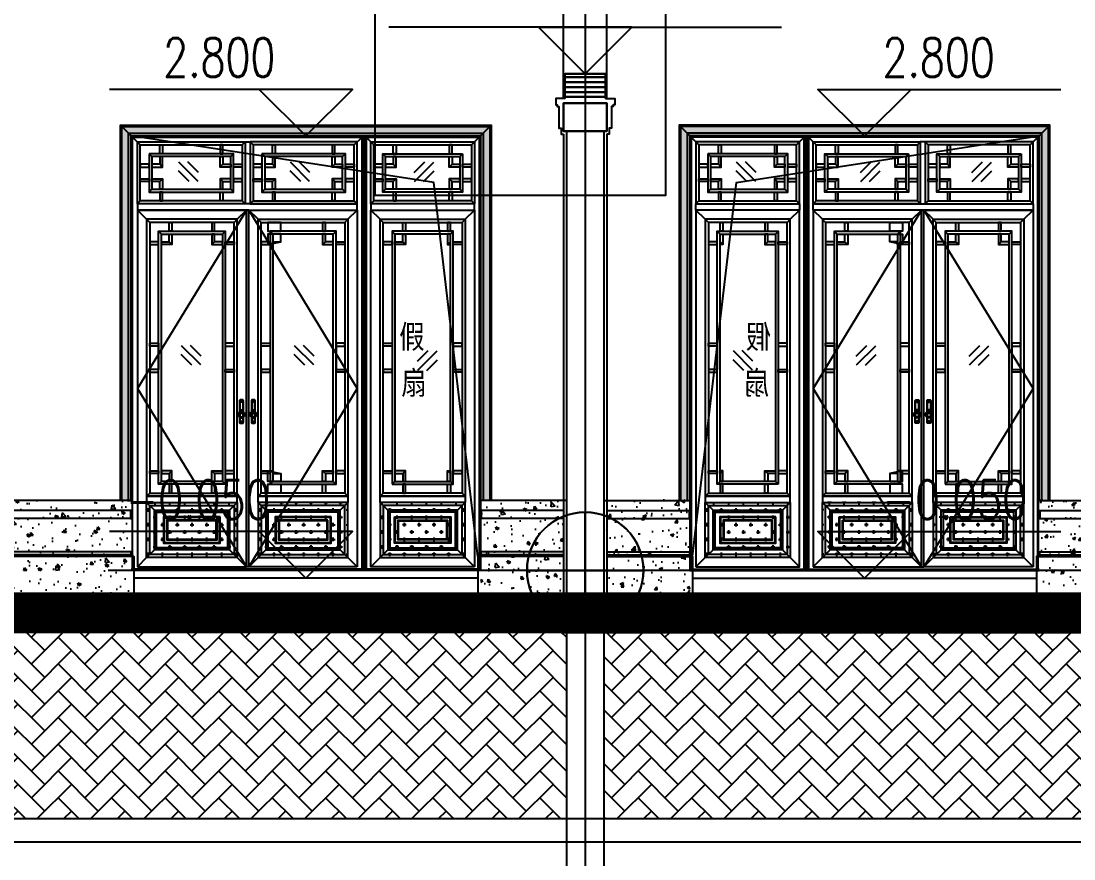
# Model space of a CAD drawing. Extents: x 296441 to 853063, y 459050 to 1117990.
# Drawn here: x 626063 to 632848, y 1051745 to 1057145 of the extents above; entities that cross this region are included whole.
import ezdxf
from ezdxf.enums import TextEntityAlignment as Align
from ezdxf.xclip import XClip

# ---------------------------------------------------------------- set-up
doc = ezdxf.new("R2010")
doc.units = 0
doc.header["$LTSCALE"] = 1000
doc.header["$XCLIPFRAME"] = 0
for name, pattern in [('CENTER-1', [10, 6.25, -1.25, 1.25, -1.25]), ('CENTER2', [28.575, 19.05, -3.175, 3.175, -3.175]), ('DASH', [0.35, 0.25, -0.1]), ('E1-ELEV-S$0$HIDDEN2', [4.7625, 3.175, -1.5875])]:
    doc.linetypes.add(name, pattern=pattern)
for name, color, linetype in [('1-1poumian-16-20$0$ZT1_Dim---标注---PM、LM、DY、JD', 252, 'Continuous'), ('1.5铝板', 3, 'Continuous'), ('95', 95, 'Continuous'), ('A-WALL', 1, 'Continuous'), ('A_ABOVE', 21, 'DASH'), ('B-ELEV-S02$0$A-ELEV-MEDM-HEVY', 2, 'Continuous'), ('B-ELEV-S02$0$A-ELEV-THIN', 144, 'Continuous'), ('E1-ELEV-S$0$A-ELEV-HDDN', 161, 'E1-ELEV-S$0$HIDDEN2'), ('E1-ELEV-S$0$A-ELEV-HEVY', 2, 'Continuous'), ('E1-ELEV-S$0$A-ELEV-MEDM-HEVY', 2, 'Continuous'), ('E1-ELEV-S$0$A-ELEV-XTHIN', 5, 'Continuous'), ('E1-ELEV-S$0$A-HOLE', 211, 'Continuous'), ('E1-ELEV-S$0$A-WALL', 1, 'Continuous'), ('E1-ELEV-S$0$A_FINISH', 54, 'Continuous'), ('E1-ELEV-S$0$A_H_251', 251, 'Continuous'), ('E1-ELEV-S$0$G-XREF', 2, 'Continuous'), ('E1-ELEV-S$0$J04$0$A-DETL-FNSH', 6, 'Continuous'), ('E1-ELEV-S$0$J04$0$A-SECT-STRU', 30, 'Continuous'), ('E1-TEXT-S$0$A-ANNO-LEVL', 3, 'Continuous'), ('E1-TEXT-S$0$A-ANNO-LEVL-TEXT', 255, 'Continuous'), ('E1-TEXT-S-MI$0$A-ANNO-LEVL', 3, 'Continuous'), ('E1-TEXT-S-MI$0$A-ANNO-LEVL-TEXT', 255, 'Continuous'), ('E2-E3-ELEV-S$0$G-XREF', 2, 'Continuous'), ('G-GRID', 8, 'CENTER2'), ('G-XREF', 2, 'Continuous'), ('mt2-E$0$A-ELEV-OTLN', 1, 'Continuous'), ('SL-CXJ-001', 4, 'Continuous'), ('ZT0_默认图层-----PM、LM、DY、JD', 7, 'Continuous'), ('ZT1_通用--填充---PM、LM、DY、JD', 8, 'Continuous'), ('ZT3_面板--石材板-PM、LM、DY、JD', 45, 'Continuous'), ('主框线', 4, 'Continuous'), ('副框内口线', 6, 'Continuous'), ('花格栅', 6, 'Continuous'), ('铝合金花格条', 5, 'Continuous')]:
    doc.layers.add(name, color=color, linetype=linetype)
for name, color, linetype, plot in [('E1-TEXT-S$0$A-ANNO-NPLT', 215, 'Continuous', False), ('E1-TEXT-S-MI$0$A-ANNO-NPLT', 215, 'Continuous', False), ('E2-E3-TEXT-S$0$A-ANNO-NPLT', 215, 'Continuous', False)]:
    doc.layers.add(name, color=color, linetype=linetype, plot=plot)
doc.styles.add('-宋体', font='', dxfattribs={"width": 0.8})
doc.styles.add('E1-TEXT-S$0$GOA_01_thin_0.75', font='romans.shx', dxfattribs={"width": 0.75, "bigfont": 'hzdx.shx'})
doc.styles.add('E1-TEXT-S-MI$0$GOA_01_thin_0.75', font='romans.shx', dxfattribs={"width": 0.75, "bigfont": 'hzdx.shx'})
doc.styles.get('-宋体').set_extended_font_data('SimSun')

# ---------------------------------------------------------------- blocks, each defined once
blk = doc.blocks.new('E1-ELEV-S$0$weiqiang')
at = {"layer": 'E1-ELEV-S$0$A_H_251'}
h = blk.add_hatch(dxfattribs=at)
h.set_pattern_fill('ANSI31', color=256, scale=20, angle=135, style=0)
h.set_pattern_definition([(180, (-3443432.025, 438864.148), (-1e-14, -31.75), [])])
h.paths.add_polyline_path([(140, 3600.1), (-130, 3600), (-130, 3440), (140, 3440)])
at = {"layer": 'E1-ELEV-S$0$A-WALL'}
for p, q in [((-120, 3230), (-120, 0)), ((120, 3230), (120, 0)), ((-120, 0), (120, 0))]:
    blk.add_line(p, q, dxfattribs=at)
at = {"layer": 'E1-ELEV-S$0$A_FINISH'}
for p, q in [((140, 3600), (-130, 3600)), ((-130, 3440), (-130, 3600)), ((140, 3440), (140, 3600))]:
    blk.add_line(p, q, dxfattribs=at)
for points in [[(-130, 3440), (-190, 3440), (-190, 3400), (-180, 3400), (-180, 3390), (-170, 3390), (-170, 3250), (-155, 3250), (-155, 3210), (-140, 3210)], [(140, 3440), (190, 3440), (190, 3400), (180, 3400), (180, 3390), (170, 3390), (170, 3250), (155, 3250), (155, 3210), (140, 3210)]]:
    blk.add_lwpolyline(points, dxfattribs=at)
at = {"layer": 'E1-ELEV-S$0$J04$0$A-DETL-FNSH'}
for p, q in [((-140, 3210), (-140, 0)), ((140, 3210), (140, 0))]:
    blk.add_line(p, q, dxfattribs=at)
at = {"layer": 'E1-ELEV-S$0$J04$0$A-SECT-STRU'}
blk.add_lwpolyline([(140, 3410), (-140, 3410), (-140, 3230), (140, 3230)], close=True, dxfattribs=at)
blk = doc.blocks.new('*U1403')
at = {"layer": 'E1-ELEV-S$0$A-ELEV-HEVY'}
for p, q in [((140, 340), (-140, 340)), ((-140, 110), (140, 110))]:
    blk.add_line(p, q, dxfattribs=at)
for points in [[(-140, -2000), (-140, 110), (-155, 110), (-155, 150), (-170, 150), (-170, 290), (-180, 290), (-180, 300), (-190, 300), (-190, 340), (-140, 340), (-140, 500), (0, 500)], [(140, -2000), (140, 110), (155, 110), (155, 150), (170, 150), (170, 290), (180, 290), (180, 300), (190, 300), (190, 340), (140, 340), (140, 500), (0, 500)]]:
    blk.add_lwpolyline(points, dxfattribs=at)
at = {"layer": 'E1-ELEV-S$0$A-ELEV-XTHIN'}
for p, q in [((-170, 290), (170, 290)), ((155, 150), (-155, 150))]:
    blk.add_line(p, q, dxfattribs=at)
blk = doc.blocks.new('*U2512')
at = {"layer": 'B-ELEV-S02$0$A-ELEV-MEDM-HEVY'}
blk.add_line((616.8, 0), (-818.2, 0), dxfattribs=at)
at = {"layer": 'B-ELEV-S02$0$A-ELEV-THIN'}
for p, q in [((616.8, -65), (-818.2, -65)), ((616.8, -115), (-818.2, -115)), ((616.8, -330), (-818.2, -330)), ((616.8, -350), (-818.2, -350)), ((616.8, -360), (-818.2, -360))]:
    blk.add_line(p, q, dxfattribs=at)
blk = doc.blocks.new('*U2511')
at = {"layer": 'B-ELEV-S02$0$A-ELEV-MEDM-HEVY'}
blk.add_line((153.9, 0), (-386.1, 0), dxfattribs=at)
at = {"layer": 'B-ELEV-S02$0$A-ELEV-THIN'}
for p, q in [((153.9, -65), (-386.1, -65)), ((153.9, -115), (-386.1, -115)), ((153.9, -330), (-386.1, -330)), ((153.9, -350), (-386.1, -350)), ((153.9, -360), (-386.1, -360))]:
    blk.add_line(p, q, dxfattribs=at)
blk = doc.blocks.new('铜拉环')
at = {"color": 6}
for p, q in [((-2.2, 4.5), (-2.2, -4.5)), ((2.2, 4.5), (2.2, -4.5))]:
    blk.add_line(p, q, dxfattribs=at)
for centre, radius, start, end in [((0, -18.5), 21, 96.15064, 83.84936), ((0, 0), 5, 23.49373, 156.50627), ((0, -18.5), 16, 98.08401, 81.91599), ((0, 0), 5, 216.96674, 323.03326)]:
    blk.add_arc(centre, radius, start, end, dxfattribs=at)
blk = doc.blocks.new('窗执手')
at = {"color": 6}
for points in [[(12, -28.8), (12, 43.5, 0.414214), (10, 45.5, 0.414214), (8, 47.5), (-8, 47.5, 0.414214), (-10, 45.5, 0.414214), (-12, 43.5), (-12, -28.8)], [(10, -21.9), (10, 43.5, -0.414214), (8, 45.5), (-8, 45.5, -0.414214), (-10, 43.5), (-10, -21.9)], [(-12, -63.2), (-12, -98.5, 0.414214), (-10, -100.5, 0.414214), (-8, -102.5), (8, -102.5, 0.414214), (10, -100.5, 0.414214), (12, -98.5), (12, -63.2)], [(-10, -64.5), (-10, -98.5, -0.414214), (-8, -100.5), (8, -100.5, -0.414214), (10, -98.5), (10, -64.5)]]:
    blk.add_lwpolyline(points, format="xyb", dxfattribs=at)
for points in [[(-12, -35.4), (-12, -56.6)], [(-11.6, -28.5), (-10.7, -27.5), (-11.7, -26.4), (-10.5, -25.4), (-11.3, -24.1), (-9.9, -23.4), (-10.4, -22), (-8.9, -21.5), (-9.1, -20.1), (-7.6, -19.9), (-7.5, -18.4), (-6, -18.6), (-5.6, -17.1), (-4.1, -17.6), (-3.4, -16.3), (-2.1, -17), (-1.2, -15.8), (0, -16.8), (1.2, -15.8), (2.1, -17), (3.4, -16.3), (4.1, -17.6), (5.6, -17.1), (6, -18.6), (7.5, -18.4), (7.6, -19.9), (9.1, -20.1), (8.9, -21.5), (10.4, -22), (9.9, -23.4), (11.3, -24.1), (10.5, -25.4), (11.7, -26.4), (10.7, -27.5), (11.6, -28.5)], [(-9.9, -27.5), (-10.2, -27.5)], [(-6.8, -26.1), (-10.1, -25.5)], [(-10, -33.5), (-10, -58.5)], [(9.7, -33.2), (8.9, -33.5), (9.1, -34.9), (7.6, -35.1), (7.5, -36.6), (6, -36.4), (5.6, -37.9), (4.1, -37.4), (3.4, -38.7), (2.1, -38), (1.2, -39.2), (0, -38.3), (-1.2, -39.2), (-2.1, -38), (-3.4, -38.7), (-4.1, -37.4), (-5.6, -37.9), (-6, -36.4), (-7.5, -36.6), (-7.6, -35.1), (-9.1, -34.9), (-8.9, -33.5), (-9.7, -33.2)], [(-9.5, -23.6), (-4.7, -25.5)], [(-4.2, -24.7), (-8.5, -21.8)], [(-4.9, -30.8), (-8.5, -33.2)], [(-3.5, -24), (-7.2, -20.3)], [(-3.5, -31), (-7.2, -34.7)], [(-2.8, -23.3), (-5.7, -19)], [(-2.8, -31.7), (-5.7, -36)], [(-1.9, -22.9), (-3.9, -18)], [(-1.9, -32.1), (-3.9, -37)], [(-1, -22.6), (-2, -17.4)], [(-1, -32.4), (-2, -37.6)], [(0, -17.3), (0, -22.5)], [(0, -37.8), (0, -32.5)], [(1, -22.6), (2, -17.4)], [(1, -32.4), (2, -37.6)], [(1.9, -22.9), (3.9, -18)], [(1.9, -32.1), (3.9, -37)], [(2.8, -23.3), (5.7, -19)], [(2.8, -31.7), (5.7, -36)], [(3.5, -24), (7.2, -20.3)], [(3.5, -31), (7.2, -34.7)], [(4.2, -24.7), (8.5, -21.8)], [(9.5, -23.6), (4.7, -25.5)], [(4.9, -30.8), (8.5, -33.2)], [(6.8, -26.1), (10.1, -25.5)], [(9.9, -27.5), (10.3, -27.5)], [(10, -58.5), (10, -33.5)], [(12, -56.6), (12, -35.4)]]:
    blk.add_lwpolyline(points, dxfattribs=at)
at = {"color": 6, "linetype": 'ByBlock'}
for centre in [(0, 37.5), (0, -92.5)]:
    blk.add_circle(centre, 3.6, dxfattribs=at)
at = {"color": 6, "linetype": 'DASH', "ltscale": 0.002}
for centre in [(0, 37.5), (0, -92.5)]:
    blk.add_circle(centre, 2.5, dxfattribs=at)
at = {"color": 6}
blk.add_blockref('铜拉环', (0, -27.5), dxfattribs=at)
blk = doc.blocks.new('单层玻璃')
at = {"layer": '95'}
for p, q in [((-1.22, -0.09), (0.09, 1.22)), ((-1.18, -1.18), (1.18, 1.18)), ((-0.09, -1.22), (1.22, 0.09))]:
    blk.add_line(p, q, dxfattribs=at)
blk = doc.blocks.new('*U1991')
at = {"layer": 'ZT1_通用--填充---PM、LM、DY、JD', "ltscale": 1000}
h = blk.add_hatch(dxfattribs=at)
h.set_pattern_fill('CROSS', color=256, scale=30)
h.set_pattern_definition([(0, (-1401.25, -2709.25), (47.625, 47.625), [23.8125, -71.4375]), (90, (-1389.346, -2721.16), (-47.625, 47.625), [23.8125, -71.4375])])
h.paths.add_polyline_path([(-1401.3, -2354), (-817.7, -2354), (-817.7, -2709.3), (-1401.3, -2709.3)])
h = blk.add_hatch(dxfattribs=at)
h.set_pattern_fill('CROSS', color=256, scale=30)
h.set_pattern_definition([(0, (-682.25, -2709.25), (47.625, 47.625), [23.8125, -71.4375]), (90, (-670.346, -2721.16), (-47.625, 47.625), [23.8125, -71.4375])])
h.paths.add_polyline_path([(-103.7, -2354), (-682.3, -2354), (-682.3, -2709.3), (-103.7, -2709.3)])
at = {"color": 8}
for p, q in [((-1442, -50, 0), (-1492, 0, 0)), ((-63, -50, 0), (-13, 0, 0)), ((-784.5, -50), (-765.5, -31)), ((-715.5, -50), (-734.5, -31)), ((-1442, -411, 0), (-1461, -430, 0)), ((-1401.3, -529.7, 0), (-1461, -470, 0)), ((-817.7, -529.7), (-758, -470)), ((-784.5, -411), (-765.5, -430)), ((-682.3, -529.7), (-742, -470)), ((-715.5, -411), (-734.5, -430)), ((-103.7, -529.7, 0), (-44, -470, 0)), ((-63, -411, 0), (-44, -430, 0)), ((-1381.2, -549.8, 0), (-1401.3, -529.7, 0)), ((-837.8, -549.8), (-817.7, -529.7)), ((-662.2, -549.8), (-682.3, -529.7)), ((-123.8, -549.8, 0), (-103.7, -529.7, 0)), ((-1381.2, -2293.9, 0), (-1401.3, -2314, 0)), ((-837.8, -2293.9), (-817.7, -2314)), ((-662.2, -2293.9), (-682.3, -2314)), ((-123.8, -2293.9, 0), (-103.7, -2314, 0)), ((-1338.2, -2417.1, 0), (-1401.3, -2354, 0)), ((-817.7, -2354), (-880.8, -2417.1)), ((-682.3, -2354), (-619.2, -2417.1)), ((-166.8, -2417.1, 0), (-103.7, -2354, 0)), ((-1401.3, -2709.3, 0), (-1461, -2769, 0)), ((-1338.2, -2646.2, 0), (-1401.3, -2709.3, 0)), ((-880.8, -2646.2), (-817.7, -2709.3)), ((-817.7, -2709.3), (-758, -2769)), ((-682.3, -2709.3), (-742, -2769)), ((-619.2, -2646.2), (-682.3, -2709.3)), ((-166.8, -2646.2, 0), (-103.7, -2709.3, 0)), ((-103.7, -2709.3, 0), (-44, -2769, 0))]:
    blk.add_line(p, q, dxfattribs=at)
at = {"color": 6}
blk.add_line((-765.5, -31), (-734.5, -31), dxfattribs=at)
for p, q in [((-758, -470), (-1461, -1619.5, 0)), ((-742, -470), (-758, -470)), ((-742, -470), (-44, -1619.5, 0)), ((-1461, -1619.5, 0), (-758, -2769)), ((-44, -1619.5, 0), (-742, -2769)), ((-742, -2769), (-758, -2769))]:
    blk.add_line(p, q)
for points in [[(-1518, -2784), (-1492, -2784), (-1492, 0), (-1518, 0)], [(13, -2784), (-13, -2784), (-13, 0), (13, 0)], [(-1461, -430), (-1461, -470), (-44, -470), (-44, -430)], [(-1461, -2769), (-758, -2769), (-758, -470), (-1461, -470)], [(-44, -2769), (-742, -2769), (-742, -470), (-44, -470)], [(-817.7, -2354), (-817.7, -2314), (-1401.3, -2314), (-1401.3, -2354)], [(-682.3, -2354), (-682.3, -2314), (-103.7, -2314), (-103.7, -2354)]]:
    blk.add_lwpolyline(points, close=True)
at = {"color": 2, "ltscale": 250}
for points in [[(-1381.2, -2293.9), (-837.8, -2293.9), (-837.8, -549.8), (-1381.2, -549.8)], [(-123.8, -2293.9), (-662.2, -2293.9), (-662.2, -549.8), (-123.8, -549.8)], [(-1381.2, -2374.1), (-837.8, -2374.1), (-837.8, -2689.2), (-1381.2, -2689.2)], [(-123.8, -2374.1), (-662.2, -2374.1), (-662.2, -2689.2), (-123.8, -2689.2)]]:
    blk.add_lwpolyline(points, close=True, dxfattribs=at)
at = {"layer": '1.5铝板', "ltscale": 250}
for points in [[(-765.5, -430), (-1461, -430), (-1461, -31), (-765.5, -31)], [(-784.5, -411), (-1442, -411), (-1442, -50), (-784.5, -50)], [(-734.5, -430), (-44, -430), (-44, -31), (-734.5, -31)], [(-715.5, -411), (-63, -411), (-63, -50), (-715.5, -50)], [(-1401.3, -2354), (-817.7, -2354), (-817.7, -2709.3), (-1401.3, -2709.3)], [(-103.7, -2354), (-682.3, -2354), (-682.3, -2709.3), (-103.7, -2709.3)]]:
    blk.add_lwpolyline(points, close=True, dxfattribs=at)
at = {"layer": 'A_ABOVE', "color": 3, "linetype": 'CENTER2', "ltscale": 10, "const_width": 16}
for points in [[(-1505, 0), (-1505, -2784)], [(0, 0), (0, -2784)]]:
    blk.add_lwpolyline(points, dxfattribs=at)
at = {"layer": 'SL-CXJ-001', "ltscale": 250}
for points in [[(-1351.2, -2404.1), (-867.8, -2404.1), (-867.8, -2659.2), (-1351.2, -2659.2)], [(-1338.2, -2417.1), (-880.8, -2417.1), (-880.8, -2646.2), (-1338.2, -2646.2)], [(-153.8, -2404.1), (-632.2, -2404.1), (-632.2, -2659.2), (-153.8, -2659.2)], [(-166.8, -2417.1), (-619.2, -2417.1), (-619.2, -2646.2), (-166.8, -2646.2)], [(-926.3, -2447.1), (-1292.7, -2447.1), (-1292.7, -2616.2), (-926.3, -2616.2)], [(-931, -2451.7), (-1288, -2451.7), (-1288, -2611.5), (-931, -2611.5)], [(-947.6, -2468.4), (-1271.4, -2468.4), (-1271.4, -2594.9), (-947.6, -2594.9)], [(-952.3, -2473.1), (-1266.7, -2473.1), (-1266.7, -2590.2), (-952.3, -2590.2)], [(-212.3, -2447.1), (-573.7, -2447.1), (-573.7, -2616.2), (-212.3, -2616.2)], [(-217, -2451.7), (-569, -2451.7), (-569, -2611.5), (-217, -2611.5)], [(-233.6, -2468.4), (-552.4, -2468.4), (-552.4, -2594.9), (-233.6, -2594.9)], [(-238.3, -2473.1), (-547.7, -2473.1), (-547.7, -2590.2), (-238.3, -2590.2)]]:
    blk.add_lwpolyline(points, close=True, dxfattribs=at)
at = {"layer": '主框线'}
blk.add_lwpolyline([(-13, -2784), (-1492, -2784), (-1492, 0), (-13, 0)], close=True, dxfattribs=at)
at = {"layer": '副框内口线', "linetype": 'CENTER-1', "ltscale": 40}
blk.add_lwpolyline([(-5, -2792), (-1500, -2792), (-1500, 8), (-5, 8)], close=True, dxfattribs=at)
at = {"layer": '花格栅', "color": 6, "ltscale": 250}
for points in [[(-1401.3, -2314), (-817.7, -2314), (-817.7, -529.7), (-1401.3, -529.7)], [(-103.7, -2314), (-682.3, -2314), (-682.3, -529.7), (-103.7, -529.7)]]:
    blk.add_lwpolyline(points, close=True, dxfattribs=at)
at = {"layer": '铝合金花格条'}
for p, q in [((-1324.2, -1346.9, 0), (-1324.2, -1496.9, 0)), ((-894.8, -1346.9, 0), (-894.8, -1496.9, 0)), ((-605.2, -1346.9, 0), (-605.2, -1496.9, 0)), ((-180.8, -1346.9, 0), (-180.8, -1496.9, 0))]:
    blk.add_line(p, q, dxfattribs=at)
for points in [[(-1317, -50), (-1299, -50), (-1299, -107), (-1317, -107)], [(-909.5, -50), (-927.5, -50), (-927.5, -107), (-909.5, -107)], [(-590.5, -50), (-572.5, -50), (-572.5, -107), (-590.5, -107)], [(-188, -50), (-206, -50), (-206, -107), (-188, -107)], [(-1385, -107), (-1385, -354.1), (-841.5, -354.1), (-841.5, -107)], [(-1367, -125), (-1367, -336.1), (-859.5, -336.1), (-859.5, -125)], [(-658.5, -107), (-658.5, -354.1), (-120, -354.1), (-120, -107)], [(-640.5, -125), (-640.5, -336.1), (-138, -336.1), (-138, -125)], [(-1442, -175), (-1442, -193), (-1385, -193), (-1385, -175)], [(-784.5, -175), (-784.5, -193), (-841.5, -193), (-841.5, -175)], [(-715.5, -175), (-715.5, -193), (-658.5, -193), (-658.5, -175)], [(-63, -175), (-63, -193), (-120, -193), (-120, -175)], [(-1442, -286.1), (-1442, -268.1), (-1385, -268.1), (-1385, -286.1)], [(-784.5, -286.1), (-784.5, -268.1), (-841.5, -268.1), (-841.5, -286.1)], [(-715.5, -286.1), (-715.5, -268.1), (-658.5, -268.1), (-658.5, -286.1)], [(-63, -286.1), (-63, -268.1), (-120, -268.1), (-120, -286.1)], [(-1317, -411.1), (-1299, -411.1), (-1299, -354.1), (-1317, -354.1)], [(-909.5, -411.1), (-927.5, -411.1), (-927.5, -354.1), (-909.5, -354.1)], [(-590.5, -411.1), (-572.5, -411.1), (-572.5, -354.1), (-590.5, -354.1)], [(-188, -411.1), (-206, -411.1), (-206, -354.1), (-188, -354.1)], [(-894.8, -2236.9), (-1324.2, -2236.9), (-1324.2, -606.8), (-894.8, -606.8)], [(-1256.2, -549.8), (-1238.2, -549.8), (-1238.2, -606.8), (-1256.2, -606.8)], [(-962.8, -549.8), (-980.8, -549.8), (-980.8, -606.8), (-962.8, -606.8)], [(-537.2, -549.8), (-619.2, -549.8), (-619.2, -606.8), (-537.2, -606.8)], [(-605.2, -2236.9), (-180.8, -2236.9), (-180.8, -606.8), (-605.2, -606.8)], [(-248.8, -549.8), (-266.8, -549.8), (-266.8, -606.8), (-248.8, -606.8)], [(-1381.2, -674.8), (-1381.2, -692.8), (-1324.2, -692.8), (-1324.2, -674.8)], [(-912.8, -2218.9), (-1306.2, -2218.9), (-1306.2, -624.8), (-912.8, -624.8)], [(-837.8, -674.8), (-837.8, -692.8), (-894.8, -692.8), (-894.8, -674.8)], [(-662.2, -674.8), (-662.2, -692.8), (-605.2, -692.8), (-605.2, -674.8)], [(-587.2, -2218.9), (-198.8, -2218.9), (-198.8, -624.8), (-587.2, -624.8)], [(-123.8, -674.8), (-123.8, -692.8), (-180.8, -692.8), (-180.8, -674.8)], [(-1324.2, -1346.9), (-1381.2, -1346.9), (-1381.2, -1328.9), (-1324.2, -1328.9)], [(-894.8, -1346.9), (-837.8, -1346.9), (-837.8, -1328.9), (-894.8, -1328.9)], [(-605.2, -1346.9), (-662.2, -1346.9), (-662.2, -1328.9), (-605.2, -1328.9)], [(-180.8, -1346.9), (-123.8, -1346.9), (-123.8, -1328.9), (-180.8, -1328.9)], [(-1324.2, -1496.9), (-1381.2, -1496.9), (-1381.2, -1514.9), (-1324.2, -1514.9)], [(-894.8, -1496.9), (-837.8, -1496.9), (-837.8, -1514.9), (-894.8, -1514.9)], [(-605.2, -1496.9), (-662.2, -1496.9), (-662.2, -1514.9), (-605.2, -1514.9)], [(-180.8, -1496.9), (-123.8, -1496.9), (-123.8, -1514.9), (-180.8, -1514.9)], [(-1381.2, -2168.9), (-1381.2, -2150.9), (-1324.2, -2150.9), (-1324.2, -2168.9)], [(-837.8, -2168.9), (-837.8, -2150.9), (-894.8, -2150.9), (-894.8, -2168.9)], [(-662.2, -2168.9), (-662.2, -2150.9), (-605.2, -2150.9), (-605.2, -2168.9)], [(-123.8, -2168.9), (-123.8, -2150.9), (-180.8, -2150.9), (-180.8, -2168.9)], [(-1256.2, -2293.9), (-1238.2, -2293.9), (-1238.2, -2236.9), (-1256.2, -2236.9)], [(-962.8, -2293.9), (-980.8, -2293.9), (-980.8, -2236.9), (-962.8, -2236.9)], [(-537.2, -2293.9), (-619.2, -2293.9), (-619.2, -2236.9), (-537.2, -2236.9)], [(-248.8, -2293.9), (-266.8, -2293.9), (-266.8, -2236.9), (-248.8, -2236.9)]]:
    blk.add_lwpolyline(points, close=True, dxfattribs=at)
at = {"layer": '铝合金花格条', "elevation": 0}
for points in [[(-1367, -125), (-1385, -107)], [(-1299, -193), (-1317, -175), (-1367, -175), (-1367, -193), (-1299, -193), (-1299, -125), (-1317, -125), (-1317, -175)], [(-927.5, -193), (-909.5, -175), (-859.5, -175), (-859.5, -193), (-927.5, -193), (-927.5, -125), (-909.5, -125), (-909.5, -175)], [(-859.5, -125), (-841.5, -107)], [(-640.5, -125), (-658.5, -107)], [(-572.5, -193), (-590.5, -175), (-640.5, -175), (-640.5, -193), (-572.5, -193), (-572.5, -125), (-590.5, -125), (-590.5, -175)], [(-206, -193), (-188, -175), (-138, -175), (-138, -193), (-206, -193), (-206, -125), (-188, -125), (-188, -175)], [(-138, -125), (-120, -107)], [(-1299, -268.1), (-1317, -286.1), (-1367, -286.1), (-1367, -268.1), (-1299, -268.1), (-1299, -336.1), (-1317, -336.1), (-1317, -286.1)], [(-927.5, -268.1), (-909.5, -286.1), (-859.5, -286.1), (-859.5, -268.1), (-927.5, -268.1), (-927.5, -336.1), (-909.5, -336.1), (-909.5, -286.1)], [(-572.5, -268.1), (-590.5, -286.1), (-640.5, -286.1), (-640.5, -268.1), (-572.5, -268.1), (-572.5, -336.1), (-590.5, -336.1), (-590.5, -286.1)], [(-206, -268.1), (-188, -286.1), (-138, -286.1), (-138, -268.1), (-206, -268.1), (-206, -336.1), (-188, -336.1), (-188, -286.1)], [(-1367, -336.1), (-1385, -354.1)], [(-859.5, -336.1), (-841.5, -354.1)], [(-640.5, -336.1), (-658.5, -354.1)], [(-138, -336.1), (-120, -354.1)], [(-1306.2, -624.8), (-1324.2, -606.8)], [(-912.8, -624.8), (-894.8, -606.8)], [(-587.2, -624.8), (-605.2, -606.8)], [(-198.8, -624.8), (-180.8, -606.8)], [(-1238.2, -692.8), (-1256.2, -674.8), (-1256.2, -624.8), (-1238.2, -624.8), (-1238.2, -692.8), (-1306.2, -692.8), (-1306.2, -674.8), (-1256.2, -674.8)], [(-980.8, -692.8), (-962.8, -674.8), (-962.8, -624.8), (-980.8, -624.8), (-980.8, -692.8), (-912.8, -692.8), (-912.8, -674.8), (-962.8, -674.8)], [(-619.2, -692.8), (-537.2, -674.8), (-537.2, -624.8), (-619.2, -624.8), (-619.2, -692.8), (-587.2, -692.8), (-587.2, -674.8), (-537.2, -674.8)], [(-266.8, -692.8), (-248.8, -674.8), (-248.8, -624.8), (-266.8, -624.8), (-266.8, -692.8), (-198.8, -692.8), (-198.8, -674.8), (-248.8, -674.8)], [(-1238.2, -2150.9), (-1256.2, -2168.9), (-1256.2, -2218.9), (-1238.2, -2218.9), (-1238.2, -2150.9), (-1306.2, -2150.9), (-1306.2, -2168.9), (-1256.2, -2168.9)], [(-980.8, -2150.9), (-962.8, -2168.9), (-962.8, -2218.9), (-980.8, -2218.9), (-980.8, -2150.9), (-912.8, -2150.9), (-912.8, -2168.9), (-962.8, -2168.9)], [(-619.2, -2150.9), (-537.2, -2168.9), (-537.2, -2218.9), (-619.2, -2218.9), (-619.2, -2150.9), (-587.2, -2150.9), (-587.2, -2168.9), (-537.2, -2168.9)], [(-266.8, -2150.9), (-248.8, -2168.9), (-248.8, -2218.9), (-266.8, -2218.9), (-266.8, -2150.9), (-198.8, -2150.9), (-198.8, -2168.9), (-248.8, -2168.9)], [(-1306.2, -2218.9), (-1324.2, -2236.9)], [(-912.8, -2218.9), (-894.8, -2236.9)], [(-587.2, -2218.9), (-605.2, -2236.9)], [(-198.8, -2218.9), (-180.8, -2236.9)]]:
    blk.add_lwpolyline(points, dxfattribs=at)
at = {"xscale": -52.5, "yscale": 52.5, "zscale": 52.5}
for p in [(-1131.4, -223, 0), (-412.6, -223, 0), (-1113.7, -1406, 0), (-385.9, -1406, 0)]:
    blk.add_blockref('单层玻璃', p, dxfattribs=at)
for p in [(-790, -1741.5), (-713.7, -1741.5)]:
    blk.add_blockref('窗执手', p)
blk = doc.blocks.new('*U1990')
at = {"layer": 'ZT1_通用--填充---PM、LM、DY、JD', "ltscale": 1000}
h = blk.add_hatch(dxfattribs=at)
h.set_pattern_fill('CROSS', color=256, scale=30)
h.set_pattern_definition([(0, (104.27, -2709.25), (47.625, 47.625), [23.8125, -71.4375]), (90, (116.177, -2721.16), (-47.625, 47.625), [23.8125, -71.4375])])
h.paths.add_polyline_path([(104.3, -2354), (651.8, -2354), (651.8, -2709.3), (104.3, -2709.3)])
at = {"color": 8}
for p, q in [((692.5, -50), (742.5, 0)), ((63.5, -50, 0), (13.5, 0, 0)), ((63.5, -411, 0), (44.5, -430, 0)), ((104.3, -529.7, 0), (44.5, -470, 0)), ((651.8, -529.7, 0), (711.5, -470, 0)), ((692.5, -411), (711.5, -430)), ((124.3, -549.8, 0), (104.3, -529.7, 0)), ((631.7, -549.8, 0), (651.8, -529.7, 0)), ((124.3, -2293.9, 0), (104.3, -2314, 0)), ((631.7, -2293.9, 0), (651.8, -2314, 0)), ((167.3, -2417.1, 0), (104.3, -2354, 0)), ((651.8, -2354, 0), (588.7, -2417.1, 0)), ((104.3, -2709.3, 0), (44.5, -2769, 0)), ((167.3, -2646.2, 0), (104.3, -2709.3, 0)), ((588.7, -2646.2, 0), (651.8, -2709.3, 0)), ((651.8, -2709.3, 0), (711.5, -2769, 0))]:
    blk.add_line(p, q, dxfattribs=at)
for points in [[(711.5, -430), (711.5, -470), (44.5, -470), (44.5, -430)], [(44.5, -2769), (711.5, -2769), (711.5, -470), (44.5, -470)], [(651.8, -2354), (651.8, -2314), (104.3, -2314), (104.3, -2354)]]:
    blk.add_lwpolyline(points, close=True)
at = {"color": 2, "ltscale": 250}
for points in [[(124.3, -2293.9), (631.7, -2293.9), (631.7, -549.8), (124.3, -549.8)], [(124.3, -2374.1), (631.7, -2374.1), (631.7, -2689.2), (124.3, -2689.2)]]:
    blk.add_lwpolyline(points, close=True, dxfattribs=at)
at = {"layer": '1.5铝板', "ltscale": 250}
for points in [[(44.5, -430), (711.5, -430), (711.5, -31), (44.5, -31)], [(63.5, -411), (692.5, -411), (692.5, -50), (63.5, -50)], [(104.3, -2354), (651.8, -2354), (651.8, -2709.3), (104.3, -2709.3)]]:
    blk.add_lwpolyline(points, close=True, dxfattribs=at)
at = {"layer": 'SL-CXJ-001', "ltscale": 250}
for points in [[(154.3, -2404.1), (601.7, -2404.1), (601.7, -2659.2), (154.3, -2659.2)], [(167.3, -2417.1), (588.7, -2417.1), (588.7, -2646.2), (167.3, -2646.2)], [(558.7, -2447.1), (197.3, -2447.1), (197.3, -2616.2), (558.7, -2616.2)], [(554.1, -2451.7), (202, -2451.7), (202, -2611.5), (554.1, -2611.5)], [(537.4, -2468.4), (218.7, -2468.4), (218.7, -2594.9), (537.4, -2594.9)], [(532.7, -2473.1), (223.3, -2473.1), (223.3, -2590.2), (532.7, -2590.2)]]:
    blk.add_lwpolyline(points, close=True, dxfattribs=at)
at = {"layer": '主框线'}
blk.add_lwpolyline([(13.5, -2784), (742.5, -2784), (742.5, 0), (13.5, 0)], close=True, dxfattribs=at)
at = {"layer": '副框内口线', "linetype": 'CENTER-1', "ltscale": 40}
blk.add_lwpolyline([(5.5, -2792), (750.5, -2792), (750.5, 8), (5.5, 8)], close=True, dxfattribs=at)
at = {"layer": '花格栅', "color": 6, "ltscale": 250}
blk.add_lwpolyline([(104.3, -2314), (651.8, -2314), (651.8, -529.7), (104.3, -529.7)], close=True, dxfattribs=at)
at = {"layer": '铝合金花格条'}
for p, q in [((181.3, -1346.9, 0), (181.3, -1496.9, 0)), ((574.7, -1346.9), (574.7, -1496.9))]:
    blk.add_line(p, q, dxfattribs=at)
for points in [[(188.5, -50), (206.5, -50), (206.5, -107), (188.5, -107)], [(567.5, -50), (549.5, -50), (549.5, -107), (567.5, -107)], [(120.5, -107), (120.5, -354.1), (635.5, -354.1), (635.5, -107)], [(138.5, -125), (138.5, -336.1), (617.5, -336.1), (617.5, -125)], [(63.5, -175), (63.5, -193), (120.5, -193), (120.5, -175)], [(692.5, -175), (692.5, -193), (635.5, -193), (635.5, -175)], [(63.5, -286.1), (63.5, -268.1), (120.5, -268.1), (120.5, -286.1)], [(692.5, -286.1), (692.5, -268.1), (635.5, -268.1), (635.5, -286.1)], [(188.5, -411.1), (206.5, -411.1), (206.5, -354.1), (188.5, -354.1)], [(567.5, -411.1), (549.5, -411.1), (549.5, -354.1), (567.5, -354.1)], [(574.7, -2236.9), (181.3, -2236.9), (181.3, -606.8), (574.7, -606.8)], [(199.3, -549.8), (217.3, -549.8), (217.3, -606.8), (199.3, -606.8)], [(506.7, -549.8), (488.7, -549.8), (488.7, -606.8), (506.7, -606.8)], [(124.3, -674.8), (124.3, -692.8), (181.3, -692.8), (181.3, -674.8)], [(556.7, -2218.9), (199.3, -2218.9), (199.3, -624.8), (556.7, -624.8)], [(631.7, -674.8), (631.7, -692.8), (574.7, -692.8), (574.7, -674.8)], [(181.3, -1346.9), (124.3, -1346.9), (124.3, -1328.9), (181.3, -1328.9)], [(574.7, -1346.9), (631.7, -1346.9), (631.7, -1328.9), (574.7, -1328.9)], [(181.3, -1496.9), (124.3, -1496.9), (124.3, -1514.9), (181.3, -1514.9)], [(574.7, -1496.9), (631.7, -1496.9), (631.7, -1514.9), (574.7, -1514.9)], [(124.3, -2168.9), (124.3, -2150.9), (181.3, -2150.9), (181.3, -2168.9)], [(631.7, -2168.9), (631.7, -2150.9), (574.7, -2150.9), (574.7, -2168.9)], [(199.3, -2293.9), (217.3, -2293.9), (217.3, -2236.9), (199.3, -2236.9)], [(506.7, -2293.9), (488.7, -2293.9), (488.7, -2236.9), (506.7, -2236.9)]]:
    blk.add_lwpolyline(points, close=True, dxfattribs=at)
at = {"layer": '铝合金花格条', "elevation": 0}
for points in [[(138.5, -125), (120.5, -107)], [(206.5, -193), (188.5, -175), (138.5, -175), (138.5, -193), (206.5, -193), (206.5, -125), (188.5, -125), (188.5, -175)], [(549.5, -193), (567.5, -175), (617.5, -175), (617.5, -193), (549.5, -193), (549.5, -125), (567.5, -125), (567.5, -175)], [(617.5, -125), (635.5, -107)], [(206.5, -268.1), (188.5, -286.1), (138.5, -286.1), (138.5, -268.1), (206.5, -268.1), (206.5, -336.1), (188.5, -336.1), (188.5, -286.1)], [(549.5, -268.1), (567.5, -286.1), (617.5, -286.1), (617.5, -268.1), (549.5, -268.1), (549.5, -336.1), (567.5, -336.1), (567.5, -286.1)], [(138.5, -336.1), (120.5, -354.1)], [(617.5, -336.1), (635.5, -354.1)], [(199.3, -624.8), (181.3, -606.8)], [(556.7, -624.8), (574.7, -606.8)], [(217.3, -692.8), (199.3, -674.8), (199.3, -624.8), (217.3, -624.8), (217.3, -692.8), (199.3, -692.8), (199.3, -674.8), (199.3, -674.8)], [(488.7, -692.8), (506.7, -674.8), (506.7, -624.8), (488.7, -624.8), (488.7, -692.8), (556.7, -692.8), (556.7, -674.8), (506.7, -674.8)], [(217.3, -2150.9), (199.3, -2168.9), (199.3, -2218.9), (217.3, -2218.9), (217.3, -2150.9), (199.3, -2150.9), (199.3, -2168.9), (199.3, -2168.9)], [(488.7, -2150.9), (506.7, -2168.9), (506.7, -2218.9), (488.7, -2218.9), (488.7, -2150.9), (556.7, -2150.9), (556.7, -2168.9), (506.7, -2168.9)], [(199.3, -2218.9), (181.3, -2236.9)], [(556.7, -2218.9), (574.7, -2236.9)]]:
    blk.add_lwpolyline(points, dxfattribs=at)
at = {"xscale": -52.5, "yscale": 52.5, "zscale": 52.5}
for p in [(368.2, -223, 0), (347.3, -1439.8, 0)]:
    blk.add_blockref('单层玻璃', p, dxfattribs=at)
blk = doc.blocks.new('20200326162252')
at = {"color": 2, "style": '-宋体', "width": 0.8}
for s, p in [('假', (1.8, 58.3, 0)), ('扇', (14.4, -238.3, 0))]:
    blk.add_text(s, height=150, dxfattribs=at).set_placement(p, align=Align.CENTER)
blk = doc.blocks.new('20200326164845')
at = {"layer": 'ZT0_默认图层-----PM、LM、DY、JD', "ltscale": 1000}
ref = blk.add_blockref('*U1991', (-750, -8), dxfattribs=at)
XClip(ref).set_block_clipping_path([(-1499.9999999993, -2792.0000056097), (139.0575129128, 8.0000030999)])
at = {"layer": 'ZT0_默认图层-----PM、LM、DY、JD', "ltscale": 1000, "xscale": -1}
blk.add_blockref('*U1990', (5.5, -8), dxfattribs=at)
at = {"layer": 'ZT0_默认图层-----PM、LM、DY、JD', "ltscale": 1000}
blk.add_blockref('20200326162252', (-443.7, -1427.2), dxfattribs=at)
blk = doc.blocks.new('20191018112751')
at = {"layer": 'ZT3_面板--石材板-PM、LM、DY、JD'}
blk.add_lwpolyline([(0, 0), (30, 0), (30, -65), (20, -65), (20, -115), (27.7, -115), (30, -117.3), (30, -330), (22.3, -330), (22.3, -350), (32.3, -350, 0.414222), (42.3, -360), (42.3, -850)], format="xyb", dxfattribs=at)
blk = doc.blocks.new('E1-ELEV-S')
at = {"layer": 'ZT1_通用--填充---PM、LM、DY、JD', "ltscale": 1000}
h = blk.add_hatch(dxfattribs=at)
h.set_pattern_fill('混凝土', color=256, scale=10)
h.set_pattern_definition([(50, (674993.83, 1024450.24), (71.7260183, -6.2752135), [7.5, -82.5]), (355, (674993.83, 1024450.24), (-13.8751334, 75.2192134), [6, -66]), (100.4514, (674999.81, 1024449.716), (57.850938, 68.9439542), [6.374019, -70.114211]), (46.1842, (674993.83, 1024470.24), (106.724105, -16.5519014), [11.25, -123.75]), (96.6356, (675002.72, 1024468.86), (93.4662706, 97.411787), [9.561029, -105.1713]), (351.1842, (674993.83, 1024470.24), (93.466195, 97.41186), [9, -99]), (21, (675003.83, 1024465.24), (59.6907052, -40.261889), [7.5, -82.5]), (326, (675003.83, 1024465.24), (24.331533, 72.5150045), [6, -66]), (71.4514, (675008.804, 1024461.88), (84.022263, 32.2530497), [6.374019, -70.114211]), (37.5, (674993.83, 1024450.239), (1.21598553, 33.2893854), [0, -65.2, 0, -67, 0, -66.25]), (7.5, (674993.83, 1024450.24), (26.3069537, 39.4411712), [0, -38.2, 0, -63.7, 0, -25.25]), (327.5, (674971.53, 1024450.239), (53.3822436, -2.2554872), [0, -25, 0, -78, 0, -103.5]), (317.5, (674961.53, 1024450.24), (58.318617, 10.0104982), [0, -32.5, 0, -51.8, 0, -73.5])])
h.paths.add_polyline_path([(675, 450), (605, 450), (605, 2870), (2995, 2870), (2995, 450), (2925, 450), (2925, 2800), (675, 2800)])
h = blk.add_hatch(dxfattribs=at)
h.set_pattern_fill('混凝土', color=256, scale=30)
h.set_pattern_definition([(50, (629093.48, 1023600.24), (215.178055, -18.82564), [22.5, -247.5]), (355, (629093.48, 1023600.24), (-41.6254, 225.65764), [18, -198]), (100.4514, (629111.41, 1023598.67), (173.552815, 206.831863), [19.122057, -210.342634]), (46.1842, (629093.48, 1023660.24), (320.172315, -49.655704), [33.75, -371.25]), (96.6356, (629120.16, 1023656.1), (280.39881, 292.23536), [28.68309, -315.5139]), (351.1842, (629093.48, 1023660.24), (280.39858, 292.23558), [27, -297]), (21, (629123.48, 1023645.24), (179.072116, -120.785667), [22.5, -247.5]), (326, (629123.48, 1023645.24), (72.9946, 217.545014), [18, -198]), (71.4514, (629138.4, 1023635.17), (252.06679, 96.75915), [19.122057, -210.342634]), (37.5, (629093.48, 1023600.24), (3.6479566, 99.868156), [0, -195.6, 0, -201, 0, -198.75]), (7.5, (629093.48, 1023600.24), (78.920861, 118.323514), [0, -114.6, 0, -191.1, 0, -75.75]), (327.5, (629026.58, 1023600.24), (160.146731, -6.7664615), [0, -75, 0, -234, 0, -310.5]), (317.5, (628996.58, 1023600.24), (174.95585, 30.031495), [0, -97.5, 0, -155.4, 0, -220.5])])
h.paths.add_polyline_path([(140, 450), (675, 458), (675, -392), (140, -400)])
h = blk.add_hatch(dxfattribs=at)
h.set_pattern_fill('混凝土', color=256, scale=30)
h.set_pattern_definition([(50, (625321.17, 1023600.24), (215.178055, -18.82564), [22.5, -247.5]), (355, (625321.17, 1023600.24), (-41.6254, 225.65764), [18, -198]), (100.4514, (625339.1, 1023598.67), (173.552815, 206.831863), [19.122057, -210.342634]), (46.1842, (625321.17, 1023660.24), (320.172315, -49.655704), [33.75, -371.25]), (96.6356, (625347.85, 1023656.1), (280.39881, 292.23536), [28.68309, -315.5139]), (351.1842, (625321.17, 1023660.24), (280.39858, 292.23558), [27, -297]), (21, (625351.17, 1023645.24), (179.072116, -120.785667), [22.5, -247.5]), (326, (625351.17, 1023645.24), (72.9946, 217.545014), [18, -198]), (71.4514, (625366.1, 1023635.17), (252.06679, 96.75915), [19.122057, -210.342634]), (37.5, (625321.17, 1023600.24), (3.6479566, 99.868156), [0, -195.6, 0, -201, 0, -198.75]), (7.5, (625321.17, 1023600.24), (78.920861, 118.323514), [0, -114.6, 0, -191.1, 0, -75.75]), (327.5, (625254.27, 1023600.24), (160.146731, -6.7664615), [0, -75, 0, -234, 0, -310.5]), (317.5, (625224.27, 1023600.24), (174.95585, 30.031495), [0, -97.5, 0, -155.4, 0, -220.5])])
h.paths.add_polyline_path([(2930.3, 450), (4337, 450), (4337, -400), (2930.3, -400)])
at = {"layer": 'E1-ELEV-S$0$A-ELEV-HDDN'}
blk.add_lwpolyline([(2985, 450), (2985, 2860), (615, 2860), (615, 450)], dxfattribs=at)
blk.add_lwpolyline([(2985, 450), (2985, 2860), (615, 2860), (615, 450)], dxfattribs=at)
at = {"layer": 'E1-ELEV-S$0$A-ELEV-HEVY'}
for p, q in [((675, 0), (2925, 0)), ((675, 0), (2925, 0)), ((692.3, -50), (2907.7, -50)), ((692.3, -50), (2907.7, -50)), ((692.3, -225), (2907.7, -225)), ((692.3, -225), (2907.7, -225))]:
    blk.add_line(p, q, dxfattribs=at)
for points in [[(2995, 450), (2995, 2870), (605, 2870), (605, 450)], [(2995, 450), (2995, 2870), (605, 2870), (605, 450)], [(2925, 450), (2925, 2800), (675, 2800), (675, 450)], [(2925, 450), (2925, 2800), (675, 2800), (675, 450)]]:
    blk.add_lwpolyline(points, dxfattribs=at)
at = {"layer": 'E1-ELEV-S$0$A-ELEV-MEDM-HEVY'}
blk.add_line((125, 450), (605, 450), dxfattribs=at)
at = {"layer": 'E1-ELEV-S$0$A-ELEV-XTHIN'}
for p, q in [((675, 2800), (605, 2870)), ((2925, 2800), (2995, 2870))]:
    blk.add_line(p, q, dxfattribs=at)
for points in [[(2989, 450), (2989, 2864), (611, 2864), (611, 450)], [(2989, 450), (2989, 2864), (611, 2864), (611, 450)], [(2943, 450), (2943, 2818), (657, 2818), (657, 450)], [(2943, 450), (2943, 2818), (657, 2818), (657, 450)]]:
    blk.add_lwpolyline(points, dxfattribs=at)
at = {"layer": 'E1-ELEV-S$0$A-HOLE'}
blk.add_lwpolyline([(691.5, 90), (975, 2500), (2925, 2800)], dxfattribs=at)
at = {"layer": 'E1-ELEV-S$0$A-WALL'}
blk.add_line((-1000, -400), (10600, -400), dxfattribs=at)
at = {"ltscale": 500, "xscale": -1}
blk.add_blockref('20200326164845', (675, 2800), dxfattribs=at)
at = {"ltscale": 1000, "xscale": -1}
for name, p in [('*U2511', (293.9, 450)), ('*U2512', (3536.8, 450))]:
    blk.add_blockref(name, p, dxfattribs=at)
at = {"ltscale": 1000, "extrusion": (0, 0, -1), "xscale": -1, "zscale": -1}
blk.add_blockref('20191018112751', (-650, 450), dxfattribs=at)
at = {"ltscale": 1000, "extrusion": (0, 0, -1), "zscale": -1}
blk.add_blockref('20191018112751', (-2950, 450), dxfattribs=at)
at = {"layer": 'E1-ELEV-S$0$A-ELEV-HEVY'}
blk.add_blockref('*U1403', (0, 5200), dxfattribs=at)
at = {"layer": 'E1-ELEV-S$0$G-XREF'}
blk.add_blockref('E1-ELEV-S$0$weiqiang', (0, -400), dxfattribs=at)
blk = doc.blocks.new('E2-E3-ELEV-S')
at = {"layer": 'E2-E3-ELEV-S$0$G-XREF'}
ref = blk.add_blockref('E1-ELEV-S', (0, 0), dxfattribs=dict(at, xscale=-1))
XClip(ref).set_block_clipping_path([(3839.9999999852, 7949.9999999514), (3839.9999999747, 9699.9999999935), (5037.5000003928, 9699.9999999935), (5037.5000003928, 13173.1885809162), (10599.9999999446, 13173.1885809162), (10599.9999999446, -2500.0000000065), (-155.0010429744, -2500.0000000065), (-155.0010429744, 5700.00000052), (502.7055785611, 5700.00000052), (502.7055785611, 6417.4071594852), (3839.9999999944, 6417.4071594852), (3839.9999999915, 6900.0011838257), (4100.0000404922, 6900.0011838257), (4100.0000404922, 7949.9999999514)])
ref = blk.add_blockref('E1-ELEV-S', (0, 0), dxfattribs=at)
XClip(ref).set_block_clipping_path([(-155.0010429744, 5700.00000052), (502.7055785611, 5700.00000052), (502.7055785611, 6417.4071594852), (3739.9999999944, 6417.4071594852), (3750.0000337741, 9699.9999999935), (5037.5000003928, 9699.9999999935), (5037.5000003928, 13173.1885809162), (10599.9999999446, 13173.1885809162), (10599.9999999446, -2500.0000000065), (-155.0010429744, -2500.0000000065)])
blk = doc.blocks.new('E1-TEXT-S$0$A$C6F811121')
for p, q in [((0, -750), (0, 750)), ((-750, 0), (750, 0))]:
    blk.add_line(p, q)
blk.add_circle((0, 0), 750)
blk = doc.blocks.new('E1-TEXT-S-MI$0$A$C6F811121')
for p, q in [((0, -750), (0, 750)), ((-750, 0), (750, 0))]:
    blk.add_line(p, q)
blk.add_circle((0, 0), 750)
blk = doc.blocks.new('E2-E3-TEXT-S$0$A$C6F811121')
for p, q in [((0, -750), (0, 750)), ((-750, 0), (750, 0))]:
    blk.add_line(p, q)
blk.add_circle((0, 0), 750)

msp = doc.modelspace()

# ---------------------------------------------------------------- hatches: boundary and pattern name
at = {"layer": '1-1poumian-16-20$0$ZT1_Dim---标注---PM、LM、DY、JD'}
h = msp.add_hatch(dxfattribs=at)
h.set_pattern_fill('AR-HBONE', color=256, scale=200, style=0)
h.set_pattern_definition([(135, (609318.25, 1053604.77), (2e-14, 172.4209), [365.76, -121.92]), (45, (609232.04, 1053690.98), (2e-14, 172.4209), [365.76, -121.92])])
h.paths.add_polyline_path([(629578.5, 1053204.8), (629578.5, 1052004.8), (620218.5, 1052004.8), (620218.5, 1053204.8)])
h = msp.add_hatch(dxfattribs=at)
h.set_pattern_fill('AR-HBONE', color=256, scale=200, style=0)
h.set_pattern_definition([(135, (618918.26, 1053604.77), (2e-14, 172.4209), [365.76, -121.92]), (45, (618832.05, 1053690.98), (2e-14, 172.4209), [365.76, -121.92])])
h.paths.add_polyline_path([(639178.5, 1053204.8), (639178.5, 1052004.8), (629818.5, 1052004.8), (629818.5, 1053204.8)])

# ---------------------------------------------------------------- linework, layer by layer
at = {"layer": 'A-WALL'}
for p, q in [((629578.5, 1053204.8, 5.4), (629578.5, 1047504.8, 5.4)), ((629818.5, 1053204.8, 5.4), (629818.5, 1047504.8, 5.4)), ((598338.3, 1052004.8, 5.4), (667978.5, 1052004.8, 5.4)), ((598098.3, 1051854.8, 5.4), (667978.5, 1051854.8, 5.4))]:
    msp.add_line(p, q, dxfattribs=at)
at = {"layer": 'E1-TEXT-S$0$A-ANNO-LEVL', "elevation": 5.4}
for points in [[(629998.5, 1057104.8), (629698.5, 1056804.8), (629398.5, 1057104.8), (630964.6, 1057104.8)], [(631798.5, 1056704.8), (631498.5, 1056404.8), (631198.5, 1056704.8), (632764.6, 1056704.8)], [(631798.5, 1053854.8), (631498.5, 1053554.8), (631198.5, 1053854.8), (632764.6, 1053854.8)]]:
    msp.add_lwpolyline(points, dxfattribs=at)
at = {"layer": 'E1-TEXT-S-MI$0$A-ANNO-LEVL', "elevation": 5.4}
for points in [[(629398.5, 1057104.8), (629698.5, 1056804.8), (629998.5, 1057104.8), (628432.4, 1057104.8)], [(627598.5, 1056704.8), (627898.5, 1056404.8), (628198.5, 1056704.8), (626632.4, 1056704.8)], [(627598.5, 1053854.8), (627898.5, 1053554.8), (628198.5, 1053854.8), (626632.4, 1053854.8)]]:
    msp.add_lwpolyline(points, dxfattribs=at)
at = {"layer": 'E2-E3-TEXT-S$0$A-ANNO-NPLT', "elevation": 5.4}
msp.add_lwpolyline([(630217.7, 1066151.5), (626167.7, 1066151.5), (626167.7, 1063678.8), (628342.5, 1063678.8), (628342.5, 1056022.1), (630217.7, 1056022.1), (630217.7, 1066151.5)], close=True, dxfattribs=at)
at = {"layer": 'G-GRID'}
for p, q in [((629698.5, 1063504.8, 0), (629698.5, 1042704.8, 5.4)), ((674249.9, 1053604.8, 5.4), (592333.1, 1053604.8, 5.4))]:
    msp.add_line(p, q, dxfattribs=at)
at = {"layer": 'G-GRID', "linetype": 'ByBlock'}
msp.add_line((674249.9, 1053454.8, 5.4), (592333.1, 1053454.8, 5.4), dxfattribs=at)
at = {"layer": 'mt2-E$0$A-ELEV-OTLN', "elevation": 5.4}
msp.add_lwpolyline([(598078.3, 1053454.8), (675574.2, 1053454.8)], dxfattribs=at)
at = {"layer": 'mt2-E$0$A-ELEV-OTLN', "const_width": 250, "elevation": 5.4}
msp.add_lwpolyline([(598338.3, 1053329.8), (668238.5, 1053329.8)], dxfattribs=at)

# ---------------------------------------------------------------- block references
at = {"layer": 'E1-TEXT-S$0$A-ANNO-NPLT', "xscale": 0.5, "yscale": 0.5, "zscale": 0.5, "rotation": 180}
msp.add_blockref('E1-TEXT-S$0$A$C6F811121', (629698.5, 1053604.8, 5.4), dxfattribs=at)
at = {"layer": 'E1-TEXT-S-MI$0$A-ANNO-NPLT', "xscale": -0.5, "yscale": 0.5, "zscale": 0.5, "rotation": 180}
msp.add_blockref('E1-TEXT-S-MI$0$A$C6F811121', (629698.5, 1053604.8, 5.4), dxfattribs=at)
at = {"layer": 'E2-E3-TEXT-S$0$A-ANNO-NPLT', "xscale": 0.5, "yscale": 0.5, "zscale": 0.5}
msp.add_blockref('E2-E3-TEXT-S$0$A$C6F811121', (629698.5, 1053604.8, 5.4), dxfattribs=at)
at = {"layer": 'G-XREF'}
msp.add_blockref('E2-E3-ELEV-S', (629698.5, 1053604.8, 5.4), dxfattribs=at)

# ---------------------------------------------------------------- texts
at = {"layer": 'E1-TEXT-S$0$A-ANNO-LEVL-TEXT', "style": 'E1-TEXT-S$0$GOA_01_thin_0.75', "width": 0.75}
for s, p in [('2.800', (631614.5, 1056784.9, 5.4)), ('-0.050', (631614.5, 1053934.9, 5.4))]:
    msp.add_text(s, height=250, dxfattribs=at).set_placement(p)
at = {"layer": 'E1-TEXT-S-MI$0$A-ANNO-LEVL-TEXT', "style": 'E1-TEXT-S-MI$0$GOA_01_thin_0.75', "width": 0.75}
for s, p in [('2.800', (626978.9, 1056784.9, 5.4)), ('-0.050', (626737.8, 1053934.9, 5.4))]:
    msp.add_text(s, height=250, dxfattribs=at).set_placement(p)

doc.saveas('drawing.dxf')
